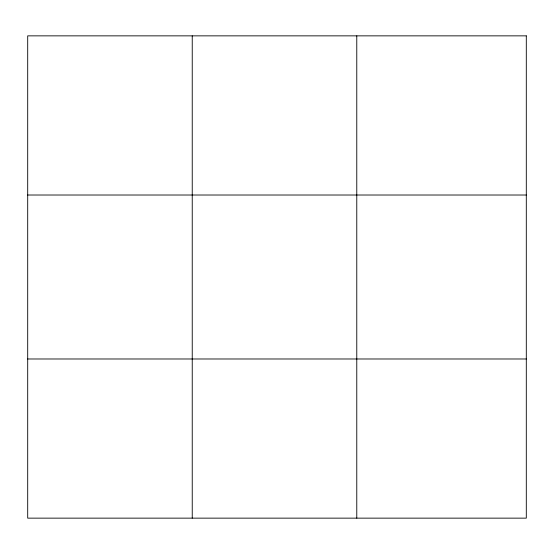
<?xml version="1.0" encoding="UTF-8"?>
<svg xmlns="http://www.w3.org/2000/svg" width="554" height="554" viewBox="0 0 554 554"><rect width="100%" height="100%" fill="white"/><g stroke="black" fill="none" stroke-linecap="round" stroke-linejoin="round"><path stroke-width="0.83" d="M192.238 518.142L192.238 35.858M356.776 518.142L356.776 35.858M27.7 195.015L526.3 195.015M27.7 358.985L526.3 358.985M526.3 35.858L526.3 518.142L27.7 518.142L27.7 35.858L526.3 35.858"/></g></svg>
